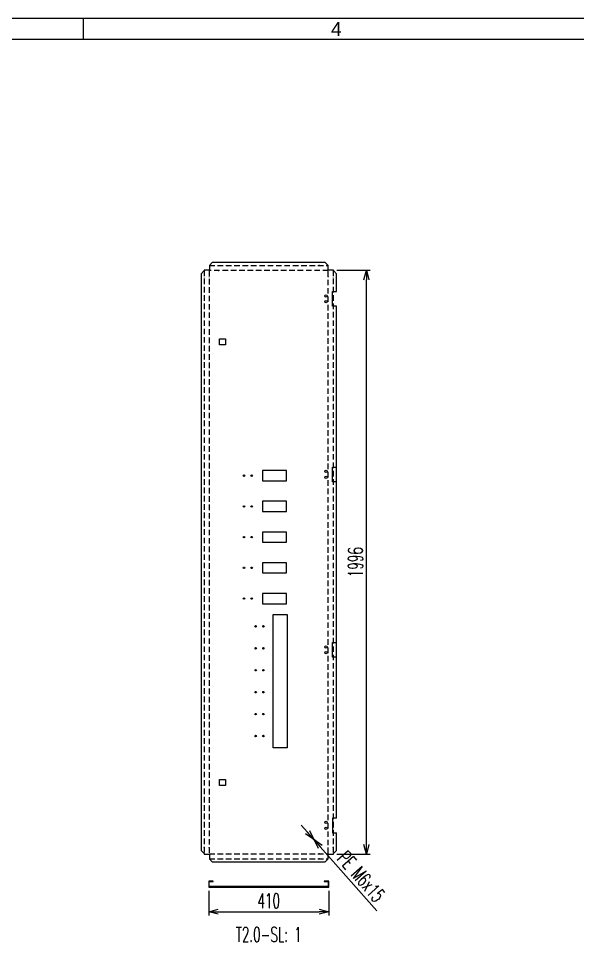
# Model space of a CAD drawing. Header units: millimetres. Extents: x 173893 to 258446, y -176540 to -123824.
# Drawn here: x 217126 to 219037, y -174723 to -171551 of the extents above; entities that cross this region are included whole.
import ezdxf
from ezdxf.enums import TextEntityAlignment as Align

# ---------------------------------------------------------------- set-up
doc = ezdxf.new("R2010")
doc.units = ezdxf.units.MM
doc.header["$LTSCALE"] = 3
doc.linetypes.add('HIDDEN', pattern=[9.525, 6.35, -3.175])
doc.layers.add('@.DM. NÉT ĐỨT', color=8, linetype='HIDDEN', lineweight=9)
for name, color, linetype in [('@.TEXT', 7, 'Continuous'), ('@.VISIBLE', 7, 'Continuous'), ('dim', 7, 'Continuous')]:
    doc.layers.add(name, color=color, linetype=linetype)
doc.styles.add('Ann_w01', font='romans.shx', dxfattribs={"width": 0.6, "bigfont": 'chineset.shx'})
doc.styles.add('Arial', font='arial.ttf')
doc.dimstyles.new('Dim 01_SC25', dxfattribs={"dimscale": 25, "dimtxt": 2, "dimasz": 1.3, "dimexe": 0.5, "dimexo": 0.5, "dimgap": 0.5, "dimtad": 1, "dimdec": 1, "dimzin": 12, "dimdsep": 46, "dimtxsty": 'Ann_w01', "dimblk": 'OPEN30', "dimcen": 1.5, "dimclrd": 6, "dimclre": 6, "dimclrt": 3, "dimadec": 1, "dimazin": 3, "dimtm": 1e-09, "dimtfac": 1, "dimtdec": 1, "dimtix": 1, "dimtmove": 0, "dimatfit": 3, "dimldrblk": 'OPEN30', "dimfxl": 1, "dimtolj": 1, "dimlwd": 0, "dimlwe": 0, "dimarcsym": 0})

# ---------------------------------------------------------------- blocks, each defined once
blk = doc.blocks.new('KHUNG BAN VE (Made by Tung)')
at = {"layer": '@.VISIBLE', "color": 8}
blk.add_line((221.25, 207), (221.25, 210), dxfattribs=at)
for points in [[(0, 0), (297, 0), (297, 210), (0, 210)], [(3, 3), (294, 3), (294, 207), (3, 207)]]:
    blk.add_lwpolyline(points, close=True, dxfattribs=at)
at = {"layer": '@.TEXT', "color": 1, "style": 'Arial'}
blk.add_text('4', height=2, dxfattribs=at).set_placement((257.625, 208.5), align=Align.MIDDLE_CENTER)
for tag, height, p in [('DESIGNER_NAME', 2, (38, 15.5)), ('PROJECT_CODE', 2, (258.5, 15.5)), ('SCALE', 2, (289, 15.5)), ('APPROVED_NAME', 2, (38, 10.5)), ('CUSTOMER_NAME', 2, (258.5, 10.5)), ('PAGE', 2, (289, 10.5)), ('DRAWING_NAME', 4, (173, 8)), ('TOTAL', 2, (289, 5.5))]:
    blk.add_attdef(tag, text='', height=height, dxfattribs=at).set_placement(p, align=Align.MIDDLE_CENTER)
blk = doc.blocks.new('_Open30')
at = {"color": 0, "linetype": 'ByBlock', "lineweight": -2}
for p, q in [((-1, 0.268), (0, 0)), ((0, 0), (-1, -0.268)), ((0, 0), (-1, 0))]:
    blk.add_line(p, q, dxfattribs=at)
blk = doc.blocks.new('*D320')
at = {"layer": 'Defpoints', "color": 0, "transparency": 16777216}
for p in [(217776.6, -174519.6), (218186.6, -174519.6), (218186.6, -174604)]:
    blk.add_point(p, dxfattribs=at)
at = {"layer": 'dim', "color": 6, "lineweight": 0, "transparency": 16777216}
for p, q in [((217776.6, -174532.1), (217776.6, -174616.5)), ((218186.6, -174532.1), (218186.6, -174616.5)), ((217809.1, -174604), (218154.1, -174604))]:
    blk.add_line(p, q, dxfattribs=at)
at = {"layer": 'dim', "color": 6, "lineweight": 0, "transparency": 16777216, "xscale": 32.5, "yscale": 32.5, "zscale": 32.5, "rotation": 180}
blk.add_blockref('_Open30', (217776.6, -174604), dxfattribs=at)
at = {"layer": 'dim', "color": 6, "lineweight": 0, "transparency": 16777216, "xscale": 32.5, "yscale": 32.5, "zscale": 32.5}
blk.add_blockref('_Open30', (218186.6, -174604), dxfattribs=at)
at = {"layer": 'dim', "color": 3, "transparency": 16777216, "insert": (217981.6, -174566.5), "char_height": 50, "attachment_point": 5, "style": 'Ann_w01'}
blk.add_mtext('\\A1;410', dxfattribs=at)
blk = doc.blocks.new('*D321')
at = {"layer": 'Defpoints', "color": 0, "transparency": 16777216}
for p in [(218202.5, -172410.9), (218315.5, -172410.9), (218202.5, -174406.9)]:
    blk.add_point(p, dxfattribs=at)
at = {"layer": 'dim', "color": 6, "lineweight": 0, "transparency": 16777216}
for p, q in [((218215, -172410.9), (218328, -172410.9)), ((218315.5, -174374.4), (218315.5, -172443.4)), ((218215, -174406.9), (218328, -174406.9))]:
    blk.add_line(p, q, dxfattribs=at)
at = {"layer": 'dim', "color": 6, "lineweight": 0, "transparency": 16777216, "xscale": 32.5, "yscale": 32.5, "zscale": 32.5}
for p, rotation in [((218315.5, -172410.9), 90), ((218315.5, -174406.9), 270)]:
    blk.add_blockref('_Open30', p, dxfattribs=dict(at, rotation=rotation))
at = {"layer": 'dim', "color": 3, "transparency": 16777216, "insert": (218278, -173408.9), "char_height": 50, "attachment_point": 5, "rotation": 90, "style": 'Ann_w01'}
blk.add_mtext('\\A1;1996', dxfattribs=at)
blk = doc.blocks.new('*D322')
at = {"layer": 'Defpoints', "color": 0, "transparency": 16777216}
for p in [(218135.8, -174356.5), (218136.5, -174357.3)]:
    blk.add_point(p, dxfattribs=at)
at = {"layer": 'dim', "color": 6, "lineweight": 0, "transparency": 16777216}
for p, q in [((218114.3, -174332.1), (218092.8, -174307.7)), ((218135.8, -174356.5), (218136.5, -174357.3)), ((218351.1, -174600.9), (218158, -174381.6))]:
    blk.add_line(p, q, dxfattribs=at)
at = {"layer": 'dim', "color": 6, "lineweight": 0, "transparency": 16777216, "xscale": 32.5, "yscale": 32.5, "zscale": 32.5}
for p, rotation in [((218135.8, -174356.5), 311.3813499929889), ((218136.5, -174357.3), 131.3813499929888)]:
    blk.add_blockref('_Open30', p, dxfattribs=dict(at, rotation=rotation))
at = {"layer": 'dim', "color": 3, "transparency": 16777216, "insert": (218297.8, -174483.7), "char_height": 50, "attachment_point": 5, "rotation": 311.3813, "style": 'Ann_w01'}
blk.add_mtext('\\A1;PE M6x15', dxfattribs=at)

msp = doc.modelspace()

# ---------------------------------------------------------------- linework, layer by layer
at = {"color": 1}
for p, q in [((217808.56, -172395.08), (217810.56, -172395.08)), ((218154.72, -172395.08), (218152.72, -172395.08)), ((217808.56, -172412.28), (217810.56, -172412.28)), ((218154.72, -172412.28), (218152.72, -172412.28)), ((217760.84, -172433.08), (217760.84, -172435.08)), ((217778.04, -172433.08), (217778.04, -172435.08)), ((218185.24, -172433.08), (218185.24, -172435.08)), ((218202.44, -172433.08), (218202.44, -172435.08)), ((218135.14, -174356.88), (218137.14, -174356.88)), ((218136.14, -174355.88), (218136.14, -174357.88)), ((217760.84, -174384.68), (217760.84, -174382.68)), ((217778.04, -174384.68), (217778.04, -174382.68)), ((218185.24, -174384.68), (218185.24, -174382.68)), ((218202.44, -174384.68), (218202.44, -174382.68)), ((217808.56, -174405.48), (217810.56, -174405.48)), ((217808.56, -174422.68), (217810.56, -174422.68)), ((218154.72, -174405.48), (218152.72, -174405.48)), ((218154.72, -174422.68), (218152.72, -174422.68))]:
    msp.add_line(p, q, dxfattribs=at)
for p, q in [((217778.54, -172410.88), (217778.54, -172412.28)), ((218184.74, -172410.88), (218184.74, -172412.28)), ((217778.54, -174406.88), (217778.54, -174405.48)), ((218184.74, -174406.88), (218184.74, -174405.48))]:
    msp.add_line(p, q)
for points in [[(218213.04, -172483.88), (218213.04, -172422.88), (218202.54, -172412.38), (218202.54, -172410.88), (218184.74, -172410.88), (218184.74, -172394.58), (218174.64, -172384.48), (217788.64, -172384.48), (217778.54, -172394.58), (217778.54, -172410.88), (217760.74, -172410.88), (217760.74, -172412.38), (217750.24, -172422.88), (217750.24, -174394.88), (217760.74, -174405.38), (217760.74, -174406.88), (217778.54, -174406.88), (217778.54, -174423.18), (217788.64, -174433.28), (218174.64, -174433.28), (218184.74, -174423.18), (218184.74, -174406.88), (218202.54, -174406.88), (218202.54, -174405.38), (218213.04, -174394.88), (218213.04, -174333.88)], [(218213.04, -172533.88), (218199.44, -172533.88), (218199.44, -172483.88), (218213.04, -172483.88)], [(218213.04, -174283.88), (218213.04, -172533.88)], [(218213.04, -173133.88), (218199.44, -173133.88), (218199.44, -173083.88), (218213.04, -173083.88)], [(218213.04, -173733.88), (218199.44, -173733.88), (218199.44, -173683.88), (218213.04, -173683.88)], [(218213.04, -174283.88), (218199.44, -174283.88), (218199.44, -174333.88), (218213.04, -174333.88)]]:
    msp.add_lwpolyline(points)
for points in [[(217813.64, -172645.88), (217833.64, -172645.88), (217833.64, -172665.88), (217813.64, -172665.88)], [(217960.1, -173095.88), (217960.1, -173130.88), (218042.1, -173130.88), (218042.1, -173095.88)], [(217960.1, -173200.88), (217960.1, -173235.88), (218042.1, -173235.88), (218042.1, -173200.88)], [(217960.1, -173305.88), (217960.1, -173340.88), (218042.1, -173340.88), (218042.1, -173305.88)], [(217960.1, -173410.88), (217960.1, -173445.88), (218042.1, -173445.88), (218042.1, -173410.88)], [(217960.1, -173515.88), (217960.1, -173550.88), (218042.1, -173550.88), (218042.1, -173515.88)], [(217996.64, -173587.88), (218044.64, -173587.88), (218044.64, -174043.88), (217996.64, -174043.88)], [(217813.64, -174151.88), (217833.64, -174151.88), (217833.64, -174171.88), (217813.64, -174171.88)], [(217778.14, -174518.09), (217778.14, -174501.09), (217791.64, -174501.09), (217791.64, -174499.59), (217776.64, -174499.59), (217776.64, -174519.59), (218186.64, -174519.59), (218186.64, -174499.59), (218171.64, -174499.59), (218171.64, -174501.09), (218185.14, -174501.09), (218185.14, -174518.09)]]:
    msp.add_lwpolyline(points, close=True)
for centre in [(218177.64, -172498.88), (218177.64, -172518.88), (218177.64, -173098.88), (218177.64, -173118.88), (218177.64, -173698.88), (218177.64, -173718.88), (218177.64, -174298.88), (218177.64, -174318.88)]:
    msp.add_circle(centre, 4)
at = {"linetype": 'ByBlock', "lineweight": 9}
for centre in [(217896.8, -173113.38), (217923.4, -173113.38), (217896.8, -173218.38), (217923.4, -173218.38), (217896.8, -173323.38), (217923.4, -173323.38), (217896.8, -173428.38), (217923.4, -173428.38), (217896.8, -173533.38), (217923.4, -173533.38), (217936.84, -173628.38), (217963.44, -173628.38), (217936.84, -173703.38), (217963.44, -173703.38), (217936.84, -173778.38), (217963.44, -173778.38), (217936.84, -173853.38), (217963.44, -173853.38), (217936.84, -173928.38), (217963.44, -173928.38), (217936.84, -174003.38), (217963.44, -174003.38)]:
    msp.add_circle(centre, 2.5, dxfattribs=at)
at = {"layer": '@.DM. NÉT ĐỨT', "linetype": 'HIDDEN'}
for p, q in [((217778.04, -172395.08), (218185.24, -172395.08)), ((217760.84, -172410.88), (217760.84, -174406.88)), ((218202.44, -172410.88), (218202.44, -174406.88)), ((217778.04, -174422.68), (218185.24, -174422.68))]:
    msp.add_line(p, q, dxfattribs=at)
msp.add_lwpolyline([(218185.24, -174405.48), (218185.24, -172412.28), (217778.04, -172412.28), (217778.04, -174405.48)], close=True, dxfattribs=at)

# ---------------------------------------------------------------- block references
at = {"layer": '@.VISIBLE', "xscale": 23.76, "yscale": 23.76, "zscale": 23.76}
msp.add_blockref('KHUNG BAN VE (Made by Tung)', (212091.51, -176540.26), dxfattribs=at)

# ---------------------------------------------------------------- texts
at = {"layer": 'dim', "color": 1, "style": 'Ann_w01', "width": 0.6}
msp.add_text('T2.0-SL: 1', height=50, dxfattribs=at).set_placement((217981.64, -174681.67), align=Align.MIDDLE_CENTER)

# ---------------------------------------------------------------- dimensions: what is measured, and where the dimension line sits
at = {"layer": 'dim'}
dim = msp.add_linear_dim(base=(218315.53, -172410.88), p1=(218202.54, -174406.88), p2=(218202.54, -172410.88), angle=90, dimstyle='Dim 01_SC25', dxfattribs=at)
dim.commit()
dim.dimension.update_dxf_attribs({"geometry": '*D321', "text_midpoint": (218278.03, -173408.88)})
dim = msp.add_diameter_dim_2p(p1=(218135.81, -174356.5), p2=(218136.47, -174357.25), text='PE M6x15', dimstyle='Dim 01_SC25', dxfattribs=at)
dim.commit()
dim.dimension.update_dxf_attribs({"geometry": '*D322', "text_midpoint": (218269.69, -174508.47), "dimtype": 163})
dim = msp.add_linear_dim(base=(218186.64, -174604.01), p1=(217776.64, -174519.59), p2=(218186.64, -174519.59), dimstyle='Dim 01_SC25', dxfattribs=at)
dim.commit()
dim.dimension.update_dxf_attribs({"geometry": '*D320', "text_midpoint": (217981.64, -174566.51)})

doc.saveas('drawing.dxf')
